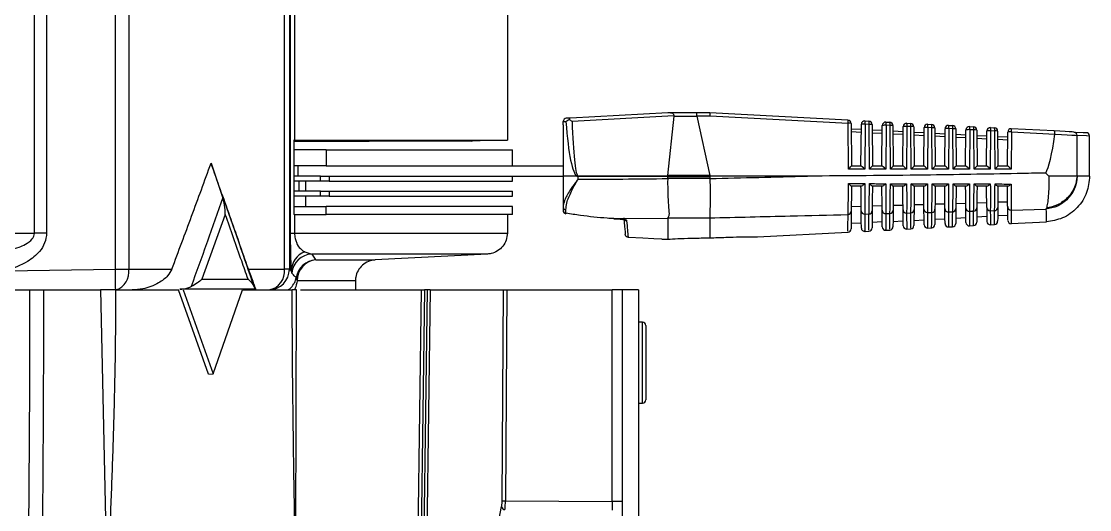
# Model space of a CAD drawing. Extents: x 11 to 120, y 2 to 94.
# Drawn here: x 57.107 to 60.272, y 10.972 to 12.417 of the extents above; entities that cross this region are included whole.
import ezdxf

# ---------------------------------------------------------------- set-up
doc = ezdxf.new("R2010")
doc.units = 0
doc.header["$MEASUREMENT"] = 0
doc.layers.add('OBJECT', color=7, linetype='CONTINUOUS')

msp = doc.modelspace()

# ---------------------------------------------------------------- linework, layer by layer
at = {"layer": 'OBJECT'}
for p, q in [((57.1455, 11.7908), (57.1455, 12.6375)), ((57.1816, 12.6375), (57.1816, 11.7908)), ((57.3851, 11.6845), (57.3851, 12.6375)), ((57.4246, 12.6375), (57.4246, 11.6845)), ((57.8864, 11.6845), (57.8864, 12.6375)), ((57.9007, 12.6375), (57.9007, 11.6845)), ((57.9044, 11.7908), (57.9044, 12.6375)), ((57.916, 12.6375), (57.916, 12.0662)), ((58.5464, 12.6375), (58.5464, 12.0662)), ((59.0215, 12.147), (58.7332, 12.1313)), ((58.738, 12.1222), (59.0401, 12.1386)), ((59.0298, 12.147), (59.0215, 12.147)), ((59.0217, 11.961), (59.0403, 12.1372)), ((59.1073, 12.147), (59.0298, 12.147)), ((59.0403, 12.1372), (59.108, 12.1372)), ((59.1465, 12.147), (59.1073, 12.147)), ((59.1079, 12.1375), (59.1475, 12.1375)), ((59.108, 12.1372), (59.1462, 11.961)), ((59.1465, 12.147), (59.1465, 12.147)), ((59.5553, 12.1254), (59.1465, 12.147)), ((59.1475, 12.1375), (59.556, 12.1159)), ((59.6057, 12.1227), (59.6173, 12.1221)), ((58.7115, 12.1117), (58.7116, 12.1207)), ((58.7115, 12.1117), (58.7115, 11.9595)), ((59.5572, 11.98), (59.556, 12.1159)), ((59.5648, 12.1155), (59.5659, 11.9894)), ((59.5649, 12.0998), (59.5951, 12.0982)), ((59.595, 12.0888), (59.565, 12.0904)), ((59.5941, 11.9895), (59.5952, 12.1128)), ((59.6064, 12.1132), (59.6053, 11.98)), ((59.618, 12.1126), (59.6064, 12.1132)), ((59.6192, 11.98), (59.618, 12.1126)), ((59.6268, 12.1122), (59.6279, 11.9894)), ((59.6269, 12.0966), (59.6571, 12.095)), ((59.6561, 11.9895), (59.6572, 12.1095)), ((59.6684, 12.11), (59.6673, 11.98)), ((59.6677, 12.1194), (59.6794, 12.1188)), ((59.6801, 12.1094), (59.6684, 12.11)), ((59.6812, 11.98), (59.6801, 12.1094)), ((59.6888, 12.1089), (59.6899, 11.9894)), ((59.689, 12.0933), (59.719, 12.0917)), ((59.7181, 11.9895), (59.7192, 12.1063)), ((59.7304, 12.1067), (59.7293, 11.98)), ((59.7297, 12.1162), (59.7414, 12.1155)), ((59.7421, 12.1061), (59.7304, 12.1067)), ((59.7432, 11.98), (59.7421, 12.1061)), ((59.7509, 12.1056), (59.7519, 11.9894)), ((59.751, 12.09), (59.781, 12.0884)), ((59.7801, 11.9895), (59.7811, 12.103)), ((59.7923, 12.1034), (59.7913, 11.98)), ((59.7917, 12.1129), (59.8034, 12.1123)), ((59.8041, 12.1028), (59.7923, 12.1034)), ((59.8052, 11.98), (59.8041, 12.1028)), ((59.8129, 12.1024), (59.8139, 11.9894)), ((59.8421, 11.9895), (59.8431, 12.0997)), ((59.8543, 12.1002), (59.8533, 11.98)), ((59.8536, 12.1096), (59.8655, 12.109)), ((59.8661, 12.0995), (59.8543, 12.1002)), ((59.8672, 11.98), (59.8661, 12.0995)), ((59.8749, 12.0991), (59.8759, 11.9894)), ((59.9041, 11.9895), (59.9051, 12.0964)), ((59.9163, 12.0969), (59.9153, 11.98)), ((59.9156, 12.1063), (59.9275, 12.1057)), ((59.9282, 12.0963), (59.9163, 12.0969)), ((59.9292, 11.98), (59.9282, 12.0963)), ((59.937, 12.0958), (59.9379, 11.9894)), ((59.9661, 11.9895), (59.967, 12.0932)), ((59.9783, 12.0936), (59.9773, 11.98)), ((59.9776, 12.1031), (59.9895, 12.1024)), ((59.9902, 12.093), (59.9783, 12.0936)), ((59.9912, 11.98), (59.9902, 12.093)), ((59.999, 12.0925), (59.9999, 11.9894)), ((60.0281, 11.9895), (60.029, 12.0899)), ((60.0402, 12.0903), (60.0393, 11.98)), ((60.1665, 12.0931), (60.0395, 12.0998)), ((60.0402, 12.0903), (60.1689, 12.0835)), ((57.916, 12.0662), (57.9135, 12.0662)), ((57.9136, 12.0662), (57.9136, 11.8456)), ((57.9136, 12.0634), (58.1365, 12.0634)), ((57.916, 12.0662), (58.5464, 12.0662)), ((58.1365, 12.0634), (58.1375, 12.0634)), ((58.4416, 12.0634), (58.1375, 12.0634)), ((58.4635, 12.064), (58.4416, 12.0634)), ((58.4416, 12.0634), (58.4426, 12.0634)), ((58.4426, 12.0634), (58.4422, 12.0634)), ((58.4661, 12.064), (58.4635, 12.064)), ((58.5464, 12.0662), (58.4661, 12.064)), ((59.657, 12.0855), (59.627, 12.0871)), ((59.7189, 12.0823), (59.6891, 12.0838)), ((59.7809, 12.079), (59.7511, 12.0806)), ((59.813, 12.0867), (59.843, 12.0851)), ((59.8429, 12.0757), (59.8131, 12.0773)), ((59.8751, 12.0834), (59.9049, 12.0819)), ((59.9049, 12.0725), (59.8751, 12.074)), ((59.9371, 12.0802), (59.9669, 12.0786)), ((59.9668, 12.0692), (59.9372, 12.0707)), ((59.9991, 12.0769), (60.0289, 12.0753)), ((60.0288, 12.0659), (59.9992, 12.0675)), ((60.1689, 12.0835), (60.1689, 12.0832)), ((60.2344, 11.9595), (60.2344, 12.08)), ((60.2715, 11.9591), (60.2715, 12.0781)), ((58.0093, 12.0375), (57.9136, 12.0375)), ((58.0093, 12.0375), (58.0093, 11.9895)), ((58.0093, 12.0375), (58.5615, 12.0375)), ((58.5615, 11.9895), (58.5615, 12.0375)), ((57.6685, 11.9975), (57.704, 11.8947)), ((58.0093, 11.9895), (57.9136, 11.9895)), ((57.9255, 11.9895), (57.9255, 11.9595)), ((58.0093, 11.9895), (58.53, 11.9895)), ((58.53, 11.9895), (58.7115, 11.9895)), ((59.6053, 11.98), (59.5572, 11.98)), ((59.5659, 11.9895), (59.5943, 11.9895)), ((59.6673, 11.98), (59.6192, 11.98)), ((59.6279, 11.9895), (59.6563, 11.9895)), ((59.7293, 11.98), (59.6812, 11.98)), ((59.6899, 11.9895), (59.7183, 11.9895)), ((59.7913, 11.98), (59.7432, 11.98)), ((59.7519, 11.9895), (59.7803, 11.9895)), ((59.8533, 11.98), (59.8052, 11.98)), ((59.8139, 11.9895), (59.8423, 11.9895)), ((59.9153, 11.98), (59.8672, 11.98)), ((59.8759, 11.9895), (59.9043, 11.9895)), ((59.9773, 11.98), (59.9292, 11.98)), ((59.9379, 11.9895), (59.9663, 11.9895)), ((60.0393, 11.98), (59.9912, 11.98)), ((59.9999, 11.9895), (60.0283, 11.9895)), ((60.1507, 11.9595), (60.1416, 11.9685)), ((57.993, 11.9595), (57.9136, 11.9595)), ((57.993, 11.9446), (57.9136, 11.9446)), ((57.9284, 11.9446), (57.9284, 11.9146)), ((57.9493, 11.9146), (57.9493, 11.9446)), ((57.993, 11.9446), (57.993, 11.9595)), ((57.993, 11.9595), (58.0182, 11.9595)), ((58.0182, 11.9446), (57.993, 11.9446)), ((58.0182, 11.9595), (58.0182, 11.9446)), ((58.0182, 11.9595), (58.53, 11.9595)), ((58.0182, 11.9446), (58.5615, 11.9446)), ((58.53, 11.9595), (58.7115, 11.9595)), ((58.5615, 11.9446), (58.5615, 11.9595)), ((58.7115, 11.9595), (58.7115, 11.8677)), ((58.7529, 11.9595), (58.7115, 11.9595)), ((58.756, 11.9602), (59.0216, 11.9602)), ((58.756, 11.9502), (58.756, 11.9587)), ((59.0215, 11.9587), (58.756, 11.9587)), ((59.0216, 11.9602), (59.0215, 11.9587)), ((59.0215, 11.9579), (59.1465, 11.9579)), ((59.0215, 11.9527), (59.0215, 11.9579)), ((59.1465, 11.9527), (59.0215, 11.9527)), ((59.1462, 11.961), (59.0217, 11.961)), ((59.1465, 11.9579), (59.1465, 11.9527)), ((59.4352, 11.9595), (59.1466, 11.9595)), ((60.2349, 11.9595), (60.2344, 11.9595)), ((57.993, 11.9146), (57.9136, 11.9146)), ((57.993, 11.8997), (57.993, 11.9146)), ((57.993, 11.9146), (58.0182, 11.9146)), ((58.0182, 11.9146), (58.0182, 11.8997)), ((58.0182, 11.9146), (58.5615, 11.9146)), ((58.5615, 11.8997), (58.5615, 11.9146)), ((59.5949, 11.9295), (59.5658, 11.9295)), ((59.6569, 11.9295), (59.6278, 11.9295)), ((59.719, 11.9295), (59.6898, 11.9295)), ((59.7811, 11.9295), (59.7517, 11.9295)), ((59.8431, 11.9295), (59.8137, 11.9295)), ((59.9052, 11.9295), (59.8757, 11.9295)), ((59.9673, 11.9295), (59.9376, 11.9295)), ((60.0294, 11.9295), (59.9996, 11.9295)), ((57.993, 11.8997), (57.9136, 11.8997)), ((57.9136, 11.8697), (58.0093, 11.8697)), ((57.9493, 11.8697), (57.9493, 11.8997)), ((58.0182, 11.8997), (57.993, 11.8997)), ((58.0093, 11.8457), (58.0093, 11.8697)), ((58.5615, 11.8697), (58.0093, 11.8697)), ((58.0182, 11.8997), (58.5615, 11.8997)), ((58.5615, 11.8457), (58.5615, 11.8697)), ((59.5654, 11.8693), (59.5947, 11.8702)), ((59.6274, 11.8712), (59.6566, 11.8721)), ((59.6894, 11.8731), (59.7186, 11.874)), ((59.7514, 11.875), (59.7806, 11.8759)), ((59.8134, 11.877), (59.8426, 11.8779)), ((59.8754, 11.8789), (59.9046, 11.8798)), ((59.9375, 11.8809), (59.9665, 11.8818)), ((59.9995, 11.8829), (60.0285, 11.8838)), ((57.7109, 11.8456), (57.6418, 11.6547)), ((57.916, 11.8457), (57.9135, 11.8457)), ((57.916, 11.8457), (57.916, 11.7908)), ((57.916, 11.8457), (57.9913, 11.8457)), ((57.9913, 11.8457), (58.0093, 11.8457)), ((58.5615, 11.8457), (58.0093, 11.8457)), ((58.5464, 11.8457), (58.5464, 11.7908)), ((58.7115, 11.8677), (58.7115, 11.8581)), ((58.7201, 11.8497), (58.7198, 11.8603)), ((59.6053, 11.8471), (59.6178, 11.8474)), ((59.6673, 11.8487), (59.6798, 11.849)), ((59.7293, 11.8503), (59.7418, 11.8506)), ((59.7912, 11.8519), (59.8038, 11.8523)), ((59.8532, 11.8536), (59.8658, 11.8539)), ((59.8749, 11.8351), (59.9051, 11.8367)), ((59.9152, 11.8553), (59.9278, 11.8556)), ((59.9669, 11.84), (59.9371, 11.8384)), ((59.9667, 11.8667), (59.967, 11.8254)), ((59.9772, 11.857), (59.9899, 11.8574)), ((60.0289, 11.8432), (59.9991, 11.8416)), ((60.0392, 11.8588), (60.1421, 11.8617)), ((60.1435, 11.865), (60.1421, 11.8617)), ((58.8623, 11.8336), (59.0215, 11.8354)), ((58.8804, 11.8326), (58.8623, 11.8336)), ((58.8623, 11.8336), (58.8623, 11.8333)), ((58.8804, 11.8326), (58.8804, 11.8324)), ((59.0215, 11.8354), (59.022, 11.8361)), ((59.0215, 11.8354), (59.0215, 11.7731)), ((59.022, 11.8361), (59.1465, 11.8361)), ((59.1465, 11.8361), (59.1465, 11.8361)), ((59.1465, 11.8361), (59.1465, 11.7765)), ((59.5951, 11.8205), (59.5649, 11.8189)), ((59.6571, 11.8237), (59.6269, 11.8221)), ((59.6888, 11.8254), (59.7192, 11.827)), ((59.7508, 11.8286), (59.7812, 11.8302)), ((59.7917, 11.8058), (59.8035, 11.8064)), ((59.8129, 11.8319), (59.8432, 11.8335)), ((59.8537, 11.809), (59.8655, 11.8096)), ((59.9156, 11.8123), (59.9275, 11.8129)), ((59.9776, 11.8155), (59.9895, 11.8161)), ((60.0395, 11.8188), (60.1435, 11.8242)), ((55.7204, 11.7908), (57.1455, 11.7908)), ((57.1816, 11.7908), (57.1455, 11.7908)), ((57.9044, 11.7908), (57.916, 11.7908)), ((57.916, 11.7908), (58.5464, 11.7908)), ((58.9051, 11.7783), (58.9052, 11.7783)), ((59.288, 11.7794), (59.5555, 11.7934)), ((59.6059, 11.796), (59.6175, 11.7966)), ((59.6678, 11.7993), (59.6795, 11.7999)), ((59.7298, 11.8025), (59.7415, 11.8031)), ((59.0037, 11.7729), (59.0037, 11.7729)), ((57.9461, 11.7351), (57.9669, 11.7289)), ((58.4877, 11.7289), (57.9669, 11.7289)), ((57.979, 11.7115), (58.1552, 11.7115)), ((58.4877, 11.7289), (58.1552, 11.7115)), ((57.0594, 11.6793), (57.3851, 11.6845)), ((57.3851, 11.6845), (57.4246, 11.6845)), ((57.4246, 11.6845), (57.5525, 11.6845)), ((57.7792, 11.6845), (57.8864, 11.6845)), ((57.9007, 11.6845), (57.8864, 11.6845)), ((57.9007, 11.6845), (57.9066, 11.6793)), ((57.9079, 11.6725), (57.9066, 11.6793)), ((57.6418, 11.6547), (57.7781, 11.6549)), ((58.0964, 11.6496), (57.9238, 11.6496)), ((58.0964, 11.6496), (58.0964, 11.6225)), ((55.3919, 11.6225), (57.1321, 11.6225)), ((57.1737, 11.6225), (57.3414, 11.6225)), ((57.3414, 11.6225), (57.3608, 10.7425)), ((57.3859, 11.6225), (57.5718, 11.6225)), ((57.661, 11.3736), (57.5718, 11.6225)), ((57.5864, 11.6225), (57.6751, 11.3748)), ((57.6751, 11.3748), (57.7616, 11.6225)), ((57.7621, 11.6225), (57.9091, 11.6225)), ((57.8023, 11.6225), (57.7754, 11.6225)), ((57.9195, 10.7425), (57.922, 11.6225)), ((57.9341, 11.6225), (58.2924, 11.6225)), ((58.2744, 10.333), (58.2924, 11.6225)), ((58.3013, 11.6225), (58.2833, 10.3328)), ((58.3086, 11.6225), (58.2907, 10.333)), ((58.3175, 11.6225), (58.2996, 10.3328)), ((58.3086, 11.6225), (58.3013, 11.6225)), ((58.3175, 11.6225), (58.5348, 11.6225)), ((58.531, 10.9984), (58.5348, 11.6225)), ((58.5445, 11.6225), (58.5406, 10.9982)), ((58.5445, 11.6225), (58.8573, 11.6225)), ((58.8573, 10.9967), (58.8573, 11.6225)), ((58.8865, 11.6225), (58.8573, 11.6225)), ((58.8865, 11.6225), (58.8865, 8.8225)), ((58.9345, 11.6225), (58.8865, 11.6225)), ((58.9345, 11.6225), (58.9345, 8.8225)), ((58.9467, 11.5275), (58.9345, 11.5277)), ((58.9467, 11.4075), (58.9467, 11.5275)), ((58.9565, 11.5175), (58.9565, 11.2976)), ((58.9467, 11.2876), (58.9467, 11.4075)), ((57.661, 11.3736), (57.6751, 11.3748)), ((58.9345, 11.2874), (58.9467, 11.2876)), ((58.5406, 10.9982), (58.8573, 10.9967)), ((58.8865, 10.9967), (58.8573, 10.9967)), ((58.5203, 10.9356), (58.5296, 10.9812))]:
    msp.add_line(p, q, dxfattribs=at)
at = {"layer": 'OBJECT', "flags": 128}
for points in [[(58.7332, 12.1313), (58.727, 12.131), (58.7228, 12.1307), (58.721, 12.1306)], [(58.7116, 12.1207), (58.7129, 12.1207), (58.7157, 12.1208), (58.7199, 12.121)], [(60.2251, 12.09), (60.2197, 12.0903), (60.2107, 12.0908), (60.1986, 12.0914), (60.1837, 12.0922), (60.1665, 12.0931)], [(60.2251, 12.09), (60.2528, 12.0885), (60.262, 12.0881)], [(60.1689, 12.0832), (60.1881, 12.0823), (60.2047, 12.0815), (60.2183, 12.0808), (60.2283, 12.0803), (60.2344, 12.08)], [(60.2715, 12.0781), (60.2622, 12.0786), (60.2344, 12.08)], [(60.029, 11.8287), (60.029, 11.8287), (60.0289, 11.8386), (60.0287, 11.8685)], [(59.5652, 11.8555), (59.5649, 11.8221), (59.5648, 11.8054), (59.5648, 11.8033)], [(59.5952, 11.8059), (59.5952, 11.808), (59.5951, 11.8243), (59.5948, 11.8567)], [(59.6273, 11.8571), (59.627, 11.8248), (59.6268, 11.8086), (59.6268, 11.8065)], [(59.6572, 11.8092), (59.6572, 11.8111), (59.657, 11.8269), (59.6568, 11.8583)], [(59.6893, 11.8587), (59.689, 11.8274), (59.6889, 11.8117), (59.6888, 11.8098)], [(59.7192, 11.8124), (59.7191, 11.8143), (59.719, 11.8296), (59.7187, 11.86)], [(59.7513, 11.8603), (59.751, 11.8301), (59.7509, 11.8149), (59.7509, 11.813)], [(59.7811, 11.8157), (59.7811, 11.8175), (59.781, 11.8322), (59.7807, 11.8616)], [(59.8133, 11.8619), (59.813, 11.8328), (59.8129, 11.8181), (59.8129, 11.8163)], [(59.8431, 11.8189), (59.8431, 11.8207), (59.843, 11.8349), (59.8427, 11.8633)], [(59.8753, 11.8636), (59.8751, 11.8354), (59.8749, 11.8213), (59.8749, 11.8195)], [(59.9051, 11.8222), (59.9051, 11.8222), (59.905, 11.8329), (59.9047, 11.865)], [(59.9373, 11.8653), (59.937, 11.8334), (59.937, 11.8228)], [(59.9993, 11.8671), (59.9991, 11.8363), (59.999, 11.826)], [(58.8623, 11.8333), (58.875, 11.8326), (58.8804, 11.8324)], [(58.8915, 11.8361), (58.8937, 11.8104), (58.8951, 11.7942), (58.8957, 11.7874)], [(59.0037, 11.7729), (58.9804, 11.7742), (58.9476, 11.776), (58.9052, 11.7783)]]:
    msp.add_lwpolyline(points, dxfattribs=at)
at = {"layer": 'OBJECT'}
for centre, radius, start, end in [((58.7216, 12.1207), 0.01, 93.1059, 179.191), ((58.7216, 12.1207), 0.00999, 93.1451, 180.0504), ((59.5359, 12.1192), 0.0204, 350.7192, 17.6172), ((59.5548, 12.1154), 0.01, 0.5, 86.9774), ((59.6052, 12.1127), 0.01, 86.9774, 179.5), ((59.5863, 12.1165), 0.0204, 350.7258, 17.6141), ((59.5979, 12.1159), 0.0204, 350.7258, 17.6141), ((59.6168, 12.1121), 0.01, 0.5, 86.9774), ((58.7123, 12.1208), 0.00067, 179.4951, 191.6551), ((59.5584, 12.075), 0.041, 81.0023, 93.3132), ((59.6029, 12.0588), 0.0545, 86.3185, 98.1339), ((59.6204, 12.0717), 0.041, 80.9993, 93.3162), ((59.6672, 12.1094), 0.01, 86.9774, 179.5), ((59.6649, 12.0555), 0.0545, 86.3189, 98.1335), ((59.6483, 12.1133), 0.0204, 350.7195, 17.6168), ((59.6599, 12.1126), 0.0204, 350.7192, 17.6172), ((59.6788, 12.1088), 0.01, 0.5, 86.9774), ((59.6824, 12.0684), 0.041, 81.0006, 93.313), ((59.7292, 12.1062), 0.01, 86.9774, 179.5), ((59.7269, 12.0523), 0.0545, 86.3186, 98.1338), ((59.7102, 12.11), 0.0204, 350.7195, 17.6168), ((59.7219, 12.1094), 0.0204, 350.7262, 17.6136), ((59.7409, 12.1056), 0.01, 0.5, 86.9774), ((59.7445, 12.0652), 0.041, 80.9993, 93.3162), ((59.7911, 12.1029), 0.01, 86.9774, 179.5), ((59.7888, 12.049), 0.0545, 86.3185, 98.1339), ((59.7722, 12.1067), 0.0204, 350.7258, 17.6141), ((59.784, 12.1061), 0.0204, 350.7194, 17.617), ((59.8029, 12.1023), 0.01, 0.5, 86.9774), ((59.8065, 12.0619), 0.041, 81.0006, 93.313), ((59.8531, 12.0996), 0.01, 86.9774, 179.5), ((59.8508, 12.0457), 0.0545, 86.3191, 98.1333), ((59.8342, 12.1034), 0.0204, 350.7195, 17.6168), ((59.846, 12.1028), 0.0204, 350.7255, 17.6145), ((59.8649, 12.099), 0.01, 0.5, 86.9774), ((59.8685, 12.0586), 0.041, 81.0025, 93.313), ((59.9151, 12.0964), 0.01, 86.9774, 179.5), ((59.9128, 12.0425), 0.0545, 86.3189, 98.1335), ((59.8962, 12.1002), 0.0204, 350.7195, 17.6168), ((59.908, 12.0995), 0.0204, 350.7195, 17.6168), ((59.927, 12.0957), 0.01, 0.5, 86.9774), ((59.9305, 12.0553), 0.041, 80.999, 93.3164), ((59.977, 12.0931), 0.01, 86.9774, 179.5), ((59.9748, 12.0392), 0.0545, 86.3186, 98.1338), ((59.9581, 12.0969), 0.0204, 350.7157, 17.6242), ((59.9701, 12.0963), 0.0204, 350.7255, 17.6145), ((59.989, 12.0925), 0.01, 0.5, 86.9774), ((59.9926, 12.0521), 0.041, 80.9993, 93.3143), ((60.039, 12.0898), 0.01, 86.9774, 179.5), ((60.0367, 12.0359), 0.0545, 86.3185, 98.1339), ((60.0201, 12.0936), 0.0204, 350.7258, 17.6141), ((60.2245, 12.0801), 0.00991, 359.4493, 86.5254), ((60.2615, 12.0781), 0.01, 3.5738, 86.9774), ((58.8489, 11.8682), 0.1324, 135.5, 136.4494), ((58.8749, 11.9586), 0.1189, 179.2257, 179.9862), ((60.0386, 11.8687), 0.00992, 181.059, 273.4971), ((58.72, 11.8688), 0.00857, 187.2292, 268.6417), ((58.7215, 11.8581), 0.01, 180, 260.7454), ((58.7205, 11.8588), 0.00906, 184.3624, 267.1848), ((58.7309, 11.8475), 0.011, 168.4541, 176.3961), ((59.5554, 11.8557), 0.00987, 272.2588, 358.866), ((59.6047, 11.8569), 0.0099, 181.2103, 273.6275), ((59.6174, 11.8572), 0.00987, 272.2809, 358.8865), ((59.6667, 11.8585), 0.0099, 181.1885, 273.6078), ((59.6794, 11.8588), 0.00987, 272.3034, 358.9057), ((59.7286, 11.8602), 0.00991, 181.1662, 273.5892), ((59.7414, 11.8605), 0.00988, 272.3291, 358.9216), ((59.7906, 11.8618), 0.00991, 181.1443, 273.5714), ((59.8034, 11.8621), 0.00988, 272.3468, 358.9447), ((59.8526, 11.8635), 0.00991, 181.1212, 273.5523), ((59.8654, 11.8638), 0.00989, 272.3689, 358.9632), ((59.9146, 11.8652), 0.00991, 181.1004, 273.5334), ((59.9274, 11.8655), 0.00989, 272.39, 358.9811), ((59.9766, 11.8669), 0.00992, 181.0799, 273.5151), ((59.9894, 11.8672), 0.00989, 272.413, 358.997), ((58.9014, 11.8373), 0.0101, 228.8435, 267.3941), ((59.6052, 11.806), 0.01, 180.5, 275.5678), ((59.6168, 11.8066), 0.01, 275.4939, 359.5), ((59.6672, 11.8093), 0.01, 180.5, 275.1945), ((59.6788, 11.8099), 0.01, 275.1202, 359.5), ((59.7292, 11.8125), 0.01, 180.5, 274.8207), ((59.7409, 11.8131), 0.01, 274.7459, 359.5), ((59.7911, 11.8158), 0.01, 180.5, 274.4464), ((59.8029, 11.8164), 0.01, 274.3711, 359.5), ((59.8531, 11.819), 0.01, 180.5, 274.0714), ((59.8649, 11.8196), 0.01, 273.9957, 359.5), ((59.9151, 11.8222), 0.01, 180.5, 273.6958), ((59.927, 11.8229), 0.01, 273.6197, 359.5), ((59.977, 11.8255), 0.01, 180.5, 273.3196), ((59.989, 11.8261), 0.01, 273.243, 359.5), ((60.039, 11.8287), 0.01, 180.5, 273.0138), ((59.5548, 11.8034), 0.01, 275.8671, 359.5), ((57.9669, 11.6784), 0.0604, 110.2163, 179.1613), ((57.9697, 11.667), 0.062, 92.5495, 174.8621), ((57.9821, 11.6495), 0.062, 92.8402, 170.9566), ((57.9842, 11.6512), 0.0605, 94.9205, 181.5735), ((8.0762, 10.8465), 49.316, 0.9016, 0.97362), ((57.3697, 11.6756), 0.0556, 287.1156, 9.1916), ((57.83, 11.6784), 0.0568, 280.1324, 6.1768), ((57.8387, 11.6845), 0.062, 271.1731, 359.9815), ((57.9351, 11.6583), 0.0143, 175.8769, 217.3541), ((58.9465, 11.5175), 0.01, 0, 89), ((58.9465, 11.2976), 0.01, 271, 0), ((58.6528, 20.1815), 9.184, 269.23966, 269.30001), ((58.5396, 10.9825), 0.01, 187.5429, 268.8676)]:
    msp.add_arc(centre, radius, start, end, dxfattribs=at)
for centre, major_axis, ratio, start_param, end_param in [((58.7638, 12.5298), (0.0078, 0.5695), 0.050872, 2.368959, 3.089624), ((59.003, 12.137), (0.0374, 0.0006), 0.267094, 6.250695, 6.391296), ((59.1073, 12.137), (0, 0.01), 0.061163, 4.764749, 6.283185), ((59.1895, 12.137), (0.0816, -0.0005), 0.122438, 3.142789, 3.168969), ((59.1462, 12.137), (0.00026, 0.01), 0.120424, 4.767926, 6.280008), ((58.7715, 12.5282), (0.0157, 0.5695), 0.101686, 2.370066, 3.09173), ((57.9664, 12.0843), (0.062, 0.0151), 0.162711, 3.65558, 3.724578), ((60.1164, 14.2492), (-0.0147, 2.2897), 0.052015, 3.230394, 3.471508), ((59.556, 11.9795), (0.00991, 0.00999), 0.035372, 4.799799, 6.248135), ((59.604, 11.9795), (-0.00988, 0.00996), 0.087934, 4.677799, 6.196235), ((59.618, 11.9795), (0.00991, 0.00999), 0.035372, 4.799799, 6.248135), ((59.666, 11.9795), (-0.00988, 0.00996), 0.087934, 4.677799, 6.196235), ((59.68, 11.9795), (0.00991, 0.00999), 0.035372, 4.799799, 6.248135), ((59.728, 11.9795), (-0.00988, 0.00996), 0.087934, 4.677799, 6.196235), ((59.742, 11.9795), (0.00991, 0.00999), 0.035372, 4.799799, 6.248135), ((59.79, 11.9795), (-0.00988, 0.00996), 0.087934, 4.677799, 6.196235), ((59.804, 11.9795), (0.00991, 0.00999), 0.035372, 4.799799, 6.248135), ((59.852, 11.9795), (-0.00988, 0.00996), 0.087934, 4.677799, 6.196235), ((59.866, 11.9795), (0.00991, 0.00999), 0.035372, 4.799799, 6.248135), ((59.914, 11.9795), (-0.00988, 0.00996), 0.087934, 4.677799, 6.196235), ((59.928, 11.9795), (0.00991, 0.00999), 0.035372, 4.799799, 6.248135), ((59.976, 11.9795), (-0.00988, 0.00996), 0.087934, 4.677799, 6.196235), ((59.99, 11.9795), (0.00991, 0.00999), 0.035372, 4.799799, 6.248135), ((60.038, 11.9795), (-0.00988, 0.00996), 0.087934, 4.677799, 6.196235), ((58.7715, 12.5282), (0.0157, 0.5695), 0.101686, 3.09173, 3.144394), ((58.7638, 12.5298), (0.0078, 0.5695), 0.050872, 3.089624, 3.142288), ((58.6637, 14.022), (7.8848, 0), 0.262774, 4.724089, 4.75778), ((58.5737, 11.9579), (0.4478, 0), 0.267949, 0, 0.006511), ((58.5737, 11.9527), (0.4478, 0), 0.267949, 6.278981, 6.283185), ((58.5733, 11.9579), (0.4485, 0.007), 0.267094, 6.244178, 6.250695), ((60.1245, 11.9579), (0.9787, -0.0064), 0.122438, 3.168969, 3.182058), ((55.1282, 14.022), (19.0675, 0), 0.111038, 4.924724, 4.940236), ((60.1238, 11.9579), (0.9773, 0), 0.122785, 3.128502, 3.141593), ((60.1238, 11.9527), (0.9773, 0), 0.122785, 3.141593, 3.144933), ((57.9664, 11.8275), (0.062, -0.0151), 0.162756, 2.558631, 2.627629)]:
    msp.add_ellipse(centre, major_axis=major_axis, ratio=ratio, start_param=start_param, end_param=end_param, dxfattribs=at)
for points, knots in [([(58.7199, 12.121), (58.7199, 12.1211), (58.7216, 12.1225), (58.7244, 12.1246), (58.728, 12.1264), (58.7291, 12.1269)], [0, 0, 0, 0, 0.021179, 0.71713, 1, 1, 1, 1]), ([(58.7332, 12.1313), (58.7332, 12.1313), (58.7329, 12.1313), (58.7319, 12.1311), (58.7306, 12.13), (58.7296, 12.1283), (58.7292, 12.1272), (58.7291, 12.1269)], [0, 0, 0, 0, 0.017155, 0.20226, 0.556605, 0.898365, 1, 1, 1, 1]), ([(58.7291, 12.1269), (58.7319, 12.1254), (58.7348, 12.1239), (58.7379, 12.1223), (58.738, 12.1222)], [0, 0, 0, 0, 0.980022, 1, 1, 1, 1]), ([(59.0298, 12.147), (59.0313, 12.1469), (59.0339, 12.1469), (59.0364, 12.1457), (59.038, 12.1436), (59.0391, 12.1411), (59.0398, 12.1393), (59.0401, 12.1386)], [0, 0, 0, 0, 0.281506, 0.477148, 0.6724679, 0.8784676, 1, 1, 1, 1]), ([(60.1689, 12.0835), (60.1689, 12.0846), (60.1689, 12.0869), (60.1686, 12.0897), (60.1679, 12.0919), (60.1672, 12.0929), (60.1667, 12.0931), (60.1665, 12.0931), (60.1665, 12.0931)], [0, 0, 0, 0, 0.2192768, 0.4385033, 0.6592408, 0.8829816, 0.9858182, 1, 1, 1, 1]), ([(57.5525, 11.6845), (57.5722, 11.7367), (57.6115, 11.841), (57.6495, 11.9454), (57.6685, 11.9975)], [0, 0, 0, 0, 0.499973, 1, 1, 1, 1]), ([(57.7792, 11.6845), (57.7701, 11.7106), (57.752, 11.7628), (57.7154, 11.8671), (57.6872, 11.9454), (57.6685, 11.9975)], [0, 0, 0, 0, 0.250124, 0.500247, 1, 1, 1, 1]), ([(60.1416, 11.9685), (60.1359, 11.9684), (60.1075, 11.9679), (59.9881, 11.9657), (59.7583, 11.9617), (59.5512, 11.9603), (59.4352, 11.9595)], [0, 0, 0, 0, 0.024148, 0.120739, 0.507103, 1, 1, 1, 1]), ([(58.756, 11.9502), (58.7559, 11.9501), (58.7551, 11.949), (58.7525, 11.9457), (58.744, 11.9346), (58.7297, 11.9142), (58.7148, 11.8888), (58.7125, 11.8741), (58.7115, 11.8677)], [0, 0, 0, 0, 0.003659, 0.034965, 0.112488, 0.381452, 0.732443, 1, 1, 1, 1]), ([(58.7198, 11.8603), (58.7204, 11.8666), (58.7219, 11.883), (58.7351, 11.9131), (58.7482, 11.9371), (58.7553, 11.949), (58.7559, 11.9501), (58.756, 11.9502)], [0, 0, 0, 0, 0.244746, 0.626731, 0.967928, 0.996144, 1, 1, 1, 1]), ([(59.0215, 11.9522), (59.0214, 11.947), (59.0212, 11.9284), (59.0221, 11.8974), (59.0236, 11.8653), (59.0267, 11.8448), (59.0233, 11.8385), (59.022, 11.8361)], [0, 0, 0, 0, 0.097508, 0.351331, 0.599304, 0.843155, 1, 1, 1, 1]), ([(59.1465, 11.9523), (59.1468, 11.9388), (59.1473, 11.9118), (59.1472, 11.8762), (59.1464, 11.8488), (59.1465, 11.8403), (59.1465, 11.8361)], [0, 0, 0, 0, 0.253584, 0.507164, 0.760847, 1, 1, 1, 1]), ([(59.5558, 11.8458), (59.5558, 11.8476), (59.5561, 11.8529), (59.5565, 11.8714), (59.5569, 11.8998), (59.5571, 11.9233), (59.5572, 11.9347), (59.5572, 11.9373)], [0, 0, 0, 0, 0.147377, 0.444495, 0.741153, 0.940222, 1, 1, 1, 1]), ([(59.5572, 11.9373), (59.5638, 11.9373), (59.5799, 11.9373), (59.5959, 11.9373), (59.6053, 11.9372)], [0, 0, 0, 0, 0.412558, 1, 1, 1, 1]), ([(59.5658, 11.9295), (59.5656, 11.9296), (59.5651, 11.9298), (59.563, 11.9315), (59.5603, 11.9341), (59.5582, 11.9363), (59.5572, 11.9373), (59.5572, 11.9373)], [0, 0, 0, 0, 0.1927825, 0.4296397, 0.7493092, 0.9922513, 1, 1, 1, 1]), ([(59.6053, 11.9372), (59.6053, 11.9372), (59.6041, 11.936), (59.6018, 11.9337), (59.5987, 11.9313), (59.5963, 11.9298), (59.5954, 11.9296), (59.5949, 11.9295)], [0, 0, 0, 0, 0.007982, 0.299103, 0.602918, 0.800707, 1, 1, 1, 1]), ([(59.6053, 11.9372), (59.6053, 11.9346), (59.6054, 11.9255), (59.6055, 11.9043), (59.6056, 11.8769), (59.6055, 11.8557), (59.6054, 11.8495), (59.6053, 11.8471)], [0, 0, 0, 0, 0.059552, 0.208065, 0.505161, 0.802605, 1, 1, 1, 1]), ([(59.6178, 11.8474), (59.6178, 11.8491), (59.6181, 11.8544), (59.6185, 11.8727), (59.6189, 11.9008), (59.6191, 11.9237), (59.6192, 11.9346), (59.6192, 11.9372)], [0, 0, 0, 0, 0.148954, 0.44926, 0.749099, 0.940502, 1, 1, 1, 1]), ([(59.6192, 11.9372), (59.6258, 11.9372), (59.6419, 11.9371), (59.6579, 11.9371), (59.6673, 11.9371)], [0, 0, 0, 0, 0.412523, 1, 1, 1, 1]), ([(59.6278, 11.9295), (59.6275, 11.9296), (59.627, 11.9298), (59.6249, 11.9316), (59.6222, 11.9342), (59.6201, 11.9363), (59.6192, 11.9372), (59.6192, 11.9372)], [0, 0, 0, 0, 0.197186, 0.440795, 0.768922, 0.992182, 1, 1, 1, 1]), ([(59.6673, 11.9371), (59.6673, 11.937), (59.6662, 11.936), (59.6639, 11.9337), (59.6609, 11.9313), (59.6584, 11.9298), (59.6574, 11.9296), (59.6569, 11.9295)], [0, 0, 0, 0, 0.008059, 0.282727, 0.593807, 0.796111, 1, 1, 1, 1]), ([(59.6673, 11.9371), (59.6673, 11.9345), (59.6674, 11.9255), (59.6675, 11.9044), (59.6676, 11.8773), (59.6675, 11.8569), (59.6673, 11.8509), (59.6673, 11.8487)], [0, 0, 0, 0, 0.059275, 0.20942, 0.509832, 0.810598, 1, 1, 1, 1]), ([(59.6798, 11.849), (59.6799, 11.8507), (59.6801, 11.8559), (59.6805, 11.8741), (59.6809, 11.9018), (59.6811, 11.9241), (59.6812, 11.9345), (59.6812, 11.937)], [0, 0, 0, 0, 0.150604, 0.454244, 0.75741, 0.94078, 1, 1, 1, 1]), ([(59.6812, 11.937), (59.6878, 11.937), (59.7039, 11.937), (59.7199, 11.9369), (59.7293, 11.9369)], [0, 0, 0, 0, 0.412498, 1, 1, 1, 1]), ([(59.6898, 11.9295), (59.6895, 11.9296), (59.6889, 11.9298), (59.6867, 11.9316), (59.684, 11.9342), (59.682, 11.9362), (59.6812, 11.937), (59.6812, 11.937)], [0, 0, 0, 0, 0.201833, 0.452562, 0.789377, 0.992118, 1, 1, 1, 1]), ([(59.7293, 11.9369), (59.7293, 11.9369), (59.7285, 11.9361), (59.7264, 11.9341), (59.7235, 11.9316), (59.7207, 11.9298), (59.7195, 11.9296), (59.719, 11.9295)], [0, 0, 0, 0, 0.0081525, 0.2069117, 0.5377719, 0.7912795, 1, 1, 1, 1]), ([(59.7293, 11.9369), (59.7293, 11.9344), (59.7294, 11.9255), (59.7295, 11.9046), (59.7296, 11.8777), (59.7295, 11.8581), (59.7293, 11.8524), (59.7293, 11.8503)], [0, 0, 0, 0, 0.059003, 0.210856, 0.514735, 0.818981, 1, 1, 1, 1]), ([(59.7418, 11.8506), (59.7419, 11.8523), (59.7421, 11.8575), (59.7425, 11.8756), (59.7429, 11.9028), (59.7431, 11.9245), (59.7432, 11.9344), (59.7432, 11.9369)], [0, 0, 0, 0, 0.152334, 0.459462, 0.76611, 0.941055, 1, 1, 1, 1]), ([(59.7432, 11.9369), (59.7498, 11.9369), (59.7659, 11.9368), (59.7819, 11.9368), (59.7913, 11.9368)], [0, 0, 0, 0, 0.41246, 1, 1, 1, 1]), ([(59.7517, 11.9295), (59.7514, 11.9296), (59.7508, 11.9298), (59.7485, 11.9317), (59.7459, 11.9342), (59.7439, 11.9361), (59.7432, 11.9369), (59.7432, 11.9369)], [0, 0, 0, 0, 0.206752, 0.464953, 0.810741, 0.992055, 1, 1, 1, 1]), ([(59.7913, 11.9368), (59.7913, 11.9367), (59.7906, 11.936), (59.7886, 11.9341), (59.7857, 11.9317), (59.7828, 11.9298), (59.7816, 11.9296), (59.7811, 11.9295)], [0, 0, 0, 0, 0.008233, 0.187013, 0.525641, 0.786181, 1, 1, 1, 1]), ([(59.7913, 11.9368), (59.7913, 11.9343), (59.7914, 11.9255), (59.7915, 11.9048), (59.7916, 11.8782), (59.7914, 11.8593), (59.7913, 11.8539), (59.7912, 11.8519)], [0, 0, 0, 0, 0.05873, 0.212373, 0.519885, 0.827778, 1, 1, 1, 1]), ([(59.8038, 11.8523), (59.8039, 11.8539), (59.8041, 11.859), (59.8045, 11.877), (59.8049, 11.9038), (59.8051, 11.925), (59.8052, 11.9343), (59.8052, 11.9367)], [0, 0, 0, 0, 0.154143, 0.464926, 0.775221, 0.941326, 1, 1, 1, 1]), ([(59.8052, 11.9367), (59.8118, 11.9367), (59.8279, 11.9367), (59.8439, 11.9366), (59.8533, 11.9366)], [0, 0, 0, 0, 0.41243, 1, 1, 1, 1]), ([(59.8137, 11.9295), (59.8134, 11.9296), (59.8127, 11.9298), (59.8104, 11.9317), (59.8077, 11.9342), (59.8059, 11.9361), (59.8052, 11.9367), (59.8052, 11.9367)], [0, 0, 0, 0, 0.211941, 0.478013, 0.832962, 0.991973, 1, 1, 1, 1]), ([(59.8533, 11.9366), (59.8533, 11.9366), (59.8527, 11.936), (59.8508, 11.9341), (59.8479, 11.9317), (59.8449, 11.9298), (59.8437, 11.9296), (59.8431, 11.9295)], [0, 0, 0, 0, 0.008342, 0.166408, 0.512984, 0.780874, 1, 1, 1, 1]), ([(59.8533, 11.9366), (59.8533, 11.9342), (59.8534, 11.9254), (59.8535, 11.9049), (59.8535, 11.8787), (59.8534, 11.8605), (59.8533, 11.8554), (59.8532, 11.8536)], [0, 0, 0, 0, 0.058463, 0.213981, 0.525305, 0.837021, 1, 1, 1, 1]), ([(59.8658, 11.8539), (59.8659, 11.8556), (59.8661, 11.8606), (59.8665, 11.8785), (59.8669, 11.9048), (59.8671, 11.9254), (59.8672, 11.9342), (59.8672, 11.9366)], [0, 0, 0, 0, 0.156042, 0.470657, 0.78478, 0.941595, 1, 1, 1, 1]), ([(59.8672, 11.9366), (59.8738, 11.9366), (59.8899, 11.9365), (59.9059, 11.9365), (59.9153, 11.9364)], [0, 0, 0, 0, 0.412395, 1, 1, 1, 1]), ([(59.8757, 11.9295), (59.8753, 11.9296), (59.8746, 11.9298), (59.8722, 11.9318), (59.8696, 11.9342), (59.8678, 11.936), (59.8672, 11.9365), (59.8672, 11.9366)], [0, 0, 0, 0, 0.217451, 0.491745, 0.856153, 0.991891, 1, 1, 1, 1]), ([(59.9153, 11.9364), (59.9153, 11.9364), (59.9147, 11.9359), (59.9129, 11.9341), (59.9101, 11.9317), (59.9071, 11.9298), (59.9058, 11.9296), (59.9052, 11.9295)], [0, 0, 0, 0, 0.008433, 0.145046, 0.499698, 0.775229, 1, 1, 1, 1]), ([(59.9153, 11.9364), (59.9153, 11.9341), (59.9154, 11.9254), (59.9155, 11.9051), (59.9155, 11.8792), (59.9154, 11.8618), (59.9153, 11.8569), (59.9152, 11.8553)], [0, 0, 0, 0, 0.058197, 0.215687, 0.531014, 0.846742, 1, 1, 1, 1]), ([(59.9278, 11.8556), (59.9279, 11.8573), (59.9281, 11.8622), (59.9285, 11.88), (59.9289, 11.9059), (59.9291, 11.9259), (59.9292, 11.9341), (59.9292, 11.9364)], [0, 0, 0, 0, 0.158034, 0.476674, 0.794816, 0.94186, 1, 1, 1, 1]), ([(59.9292, 11.9364), (59.9358, 11.9364), (59.9519, 11.9364), (59.9679, 11.9363), (59.9773, 11.9363)], [0, 0, 0, 0, 0.412358, 1, 1, 1, 1]), ([(59.9376, 11.9295), (59.9373, 11.9296), (59.9365, 11.9298), (59.934, 11.9318), (59.9314, 11.9342), (59.9297, 11.9359), (59.9292, 11.9364), (59.9292, 11.9364)], [0, 0, 0, 0, 0.2232536, 0.5062654, 0.880289, 0.9917919, 1, 1, 1, 1]), ([(59.9773, 11.9363), (59.9773, 11.9363), (59.9768, 11.9358), (59.9751, 11.9341), (59.9723, 11.9318), (59.9692, 11.9298), (59.9679, 11.9296), (59.9673, 11.9295)], [0, 0, 0, 0, 0.008536, 0.122926, 0.4857892, 0.7693096, 1, 1, 1, 1]), ([(59.9773, 11.9363), (59.9773, 11.934), (59.9774, 11.9254), (59.9775, 11.9053), (59.9775, 11.8798), (59.9774, 11.863), (59.9772, 11.8584), (59.9772, 11.857)], [0, 0, 0, 0, 0.057935, 0.217495, 0.53703, 0.856978, 1, 1, 1, 1]), ([(59.9899, 11.8574), (59.9899, 11.859), (59.9902, 11.8639), (59.9906, 11.8816), (59.9909, 11.9069), (59.9911, 11.9263), (59.9912, 11.934), (59.9912, 11.9362)], [0, 0, 0, 0, 0.16013, 0.483002, 0.805362, 0.942123, 1, 1, 1, 1]), ([(59.9912, 11.9362), (59.9978, 11.9362), (60.0138, 11.9362), (60.0299, 11.9361), (60.0393, 11.9361)], [0, 0, 0, 0, 0.412316, 1, 1, 1, 1]), ([(59.9996, 11.9295), (59.9992, 11.9296), (59.9984, 11.9298), (59.9958, 11.9319), (59.9932, 11.9342), (59.9916, 11.9359), (59.9912, 11.9362), (59.9912, 11.9362)], [0, 0, 0, 0, 0.229436, 0.521608, 0.905438, 0.991724, 1, 1, 1, 1]), ([(60.0393, 11.9361), (60.0393, 11.9361), (60.0389, 11.9357), (60.0372, 11.9341), (60.0345, 11.9318), (60.0313, 11.9298), (60.03, 11.9296), (60.0294, 11.9295)], [0, 0, 0, 0, 0.008657, 0.099987, 0.471205, 0.763092, 1, 1, 1, 1]), ([(60.0393, 11.9361), (60.0393, 11.9339), (60.0394, 11.9254), (60.0395, 11.9055), (60.0395, 11.8803), (60.0394, 11.8644), (60.0392, 11.86), (60.0392, 11.8588)], [0, 0, 0, 0, 0.057678, 0.219414, 0.543376, 0.867765, 1, 1, 1, 1]), ([(60.2349, 11.9595), (60.2333, 11.9477), (60.23, 11.9234), (60.2086, 11.8916), (60.1779, 11.8685), (60.1538, 11.8639), (60.1421, 11.8617)], [0, 0, 0, 0, 0.24117, 0.5, 0.758828, 1, 1, 1, 1]), ([(60.2715, 11.9595), (60.2697, 11.9429), (60.2661, 11.9086), (60.2366, 11.864), (60.1936, 11.8323), (60.1595, 11.8268), (60.1431, 11.8242)], [0, 0, 0, 0, 0.240773, 0.5, 0.759226, 1, 1, 1, 1]), ([(60.1507, 11.9595), (60.1507, 11.9488), (60.1507, 11.9274), (60.1492, 11.8998), (60.1469, 11.8774), (60.1446, 11.8692), (60.1435, 11.865)], [0, 0, 0, 0, 0.25, 0.5, 0.75, 1, 1, 1, 1]), ([(60.2344, 11.9595), (60.2327, 11.9483), (60.2291, 11.9253), (60.208, 11.8949), (60.1782, 11.8725), (60.1548, 11.8675), (60.1435, 11.865)], [0, 0, 0, 0, 0.24156, 0.499999, 0.758437, 1, 1, 1, 1]), ([(60.2344, 11.9595), (60.2316, 11.9595), (60.2259, 11.9595), (60.2067, 11.9595), (60.1816, 11.9595), (60.161, 11.9595), (60.1507, 11.9595)], [0, 0, 0, 0, 0.250001, 0.499999, 0.750001, 1, 1, 1, 1]), ([(60.2715, 11.9595), (60.27, 11.9595), (60.2669, 11.9595), (60.2456, 11.9595), (60.2349, 11.9595)], [0, 0, 0, 0, 0.5, 1, 1, 1, 1]), ([(59.5659, 11.9295), (59.5658, 11.9181), (59.5656, 11.8955), (59.5653, 11.8683), (59.5653, 11.8599), (59.5652, 11.8555)], [0, 0, 0, 0, 0.320862, 0.64168, 1, 1, 1, 1]), ([(59.5948, 11.8567), (59.5947, 11.8606), (59.5947, 11.8683), (59.5944, 11.8942), (59.5942, 11.9175), (59.5941, 11.9295)], [0, 0, 0, 0, 0.32783, 0.655736, 1, 1, 1, 1]), ([(59.6279, 11.9295), (59.6278, 11.9182), (59.6276, 11.8958), (59.6274, 11.8693), (59.6273, 11.8612), (59.6273, 11.8571)], [0, 0, 0, 0, 0.324746, 0.649449, 1, 1, 1, 1]), ([(59.6568, 11.8583), (59.6567, 11.8622), (59.6567, 11.8698), (59.6564, 11.8953), (59.6562, 11.918), (59.6561, 11.9295)], [0, 0, 0, 0, 0.331872, 0.663815, 1, 1, 1, 1]), ([(59.6899, 11.9295), (59.6898, 11.9183), (59.6896, 11.896), (59.6894, 11.8704), (59.6893, 11.8626), (59.6893, 11.8587)], [0, 0, 0, 0, 0.328836, 0.657621, 1, 1, 1, 1]), ([(59.7187, 11.86), (59.7187, 11.8637), (59.7186, 11.8713), (59.7184, 11.8964), (59.7182, 11.9185), (59.7181, 11.9295)], [0, 0, 0, 0, 0.336124, 0.67232, 1, 1, 1, 1]), ([(59.7519, 11.9295), (59.7518, 11.9184), (59.7516, 11.8963), (59.7514, 11.8715), (59.7513, 11.864), (59.7513, 11.8603)], [0, 0, 0, 0, 0.333137, 0.666225, 1, 1, 1, 1]), ([(59.7807, 11.8616), (59.7807, 11.8653), (59.7806, 11.8728), (59.7804, 11.8975), (59.7802, 11.919), (59.7801, 11.9295)], [0, 0, 0, 0, 0.340601, 0.681276, 1, 1, 1, 1]), ([(59.8139, 11.9295), (59.8138, 11.9185), (59.8136, 11.8965), (59.8134, 11.8726), (59.8133, 11.8654), (59.8133, 11.8619)], [0, 0, 0, 0, 0.337674, 0.675297, 1, 1, 1, 1]), ([(59.8427, 11.8633), (59.8427, 11.867), (59.8426, 11.8744), (59.8424, 11.8986), (59.8422, 11.9196), (59.8421, 11.9295)], [0, 0, 0, 0, 0.345327, 0.690724, 1, 1, 1, 1]), ([(59.8759, 11.9295), (59.8758, 11.9186), (59.8756, 11.8968), (59.8754, 11.8737), (59.8753, 11.8669), (59.8753, 11.8636)], [0, 0, 0, 0, 0.342467, 0.684876, 1, 1, 1, 1]), ([(59.9047, 11.865), (59.9047, 11.8686), (59.9046, 11.876), (59.9044, 11.8997), (59.9042, 11.9201), (59.9041, 11.9295)], [0, 0, 0, 0, 0.3503156, 0.7007065, 1, 1, 1, 1]), ([(59.9379, 11.9295), (59.9378, 11.9187), (59.9376, 11.8971), (59.9374, 11.8749), (59.9373, 11.8684), (59.9373, 11.8653)], [0, 0, 0, 0, 0.347531, 0.695004, 1, 1, 1, 1]), ([(59.9667, 11.8667), (59.9666, 11.8703), (59.9666, 11.8776), (59.9664, 11.9009), (59.9662, 11.9206), (59.9661, 11.9295)], [0, 0, 0, 0, 0.355595, 0.711266, 1, 1, 1, 1]), ([(59.9999, 11.9295), (59.9998, 11.9188), (59.9996, 11.8974), (59.9994, 11.876), (59.9994, 11.8699), (59.9993, 11.8671)], [0, 0, 0, 0, 0.352894, 0.705725, 1, 1, 1, 1]), ([(60.0287, 11.8685), (60.0286, 11.872), (60.0286, 11.8792), (60.0284, 11.9021), (60.0282, 11.9212), (60.0281, 11.9295)], [0, 0, 0, 0, 0.36119, 0.722456, 1, 1, 1, 1]), ([(57.6104, 11.6334), (57.6257, 11.6756), (57.6574, 11.7627), (57.6882, 11.8498), (57.704, 11.8947)], [0, 0, 0, 0, 0.4842849, 1, 1, 1, 1]), ([(57.7109, 11.8456), (57.7109, 11.8457), (57.7109, 11.8525), (57.7103, 11.8694), (57.7064, 11.8852), (57.704, 11.8947)], [0, 0, 0, 0, 0.004832, 0.40487, 1, 1, 1, 1]), ([(57.704, 11.8947), (57.72, 11.8498), (57.7508, 11.7628), (57.7808, 11.6758), (57.7954, 11.6336)], [0, 0, 0, 0, 0.515589, 1, 1, 1, 1]), ([(57.7781, 11.6549), (57.7718, 11.6727), (57.7497, 11.7363), (57.7271, 11.7999), (57.7109, 11.8456)], [0, 0, 0, 0, 0.2808138, 1, 1, 1, 1]), ([(58.8623, 11.8336), (58.8556, 11.834), (58.8224, 11.8361), (58.7748, 11.8408), (58.7343, 11.8474), (58.7201, 11.8497)], [0, 0, 0, 0, 0.139684, 0.698664, 1, 1, 1, 1]), ([(59.1465, 11.8361), (59.2258, 11.8379), (59.3623, 11.841), (59.4987, 11.8444), (59.5558, 11.8458)], [0, 0, 0, 0, 0.58145, 1, 1, 1, 1]), ([(59.5553, 11.7964), (59.5553, 11.7969), (59.5553, 11.798), (59.5556, 11.8285), (59.5558, 11.8458)], [0, 0, 0, 0, 0.434853, 1, 1, 1, 1]), ([(59.6053, 11.8471), (59.6053, 11.8457), (59.6054, 11.8386), (59.6056, 11.8131), (59.6058, 11.7924), (59.6057, 11.7979), (59.6057, 11.7987)], [0, 0, 0, 0, 0.0418964, 0.2095063, 0.881586, 1, 1, 1, 1]), ([(59.6174, 11.7992), (59.6174, 11.7999), (59.6174, 11.8013), (59.6176, 11.8309), (59.6178, 11.8474)], [0, 0, 0, 0, 0.442331, 1, 1, 1, 1]), ([(59.6673, 11.8487), (59.6673, 11.8473), (59.6673, 11.8404), (59.6676, 11.8153), (59.6677, 11.7954), (59.6677, 11.8009), (59.6677, 11.8016)], [0, 0, 0, 0, 0.042626, 0.213155, 0.896943, 1, 1, 1, 1]), ([(59.6794, 11.8021), (59.6794, 11.8029), (59.6794, 11.8046), (59.6797, 11.8332), (59.6798, 11.849)], [0, 0, 0, 0, 0.450066, 1, 1, 1, 1]), ([(59.7293, 11.8503), (59.7293, 11.8489), (59.7293, 11.8421), (59.7295, 11.8176), (59.7297, 11.7984), (59.7297, 11.8038), (59.7297, 11.8044)], [0, 0, 0, 0, 0.043381, 0.216931, 0.912836, 1, 1, 1, 1]), ([(59.7414, 11.805), (59.7414, 11.8059), (59.7414, 11.808), (59.7417, 11.8356), (59.7418, 11.8506)], [0, 0, 0, 0, 0.458072, 1, 1, 1, 1]), ([(59.7912, 11.8519), (59.7913, 11.8506), (59.7913, 11.8439), (59.7915, 11.8198), (59.7917, 11.8014), (59.7916, 11.8068), (59.7916, 11.8073)], [0, 0, 0, 0, 0.044163, 0.220841, 0.929296, 1, 1, 1, 1]), ([(59.8034, 11.8078), (59.8034, 11.8089), (59.8035, 11.8113), (59.8037, 11.838), (59.8038, 11.8523)], [0, 0, 0, 0, 0.4663633, 1, 1, 1, 1]), ([(59.8532, 11.8536), (59.8532, 11.8523), (59.8533, 11.8457), (59.8535, 11.8221), (59.8537, 11.8045), (59.8536, 11.8098), (59.8536, 11.8102)], [0, 0, 0, 0, 0.044973, 0.224892, 0.946349, 1, 1, 1, 1]), ([(59.8655, 11.8107), (59.8655, 11.8119), (59.8655, 11.8146), (59.8657, 11.8404), (59.8658, 11.8539)], [0, 0, 0, 0, 0.4749556, 1, 1, 1, 1]), ([(59.9152, 11.8553), (59.9152, 11.854), (59.9153, 11.8475), (59.9155, 11.8244), (59.9156, 11.8075), (59.9156, 11.8128), (59.9156, 11.813)], [0, 0, 0, 0, 0.045813, 0.2290934, 0.9640331, 1, 1, 1, 1]), ([(59.9275, 11.8136), (59.9275, 11.815), (59.9275, 11.8179), (59.9277, 11.8428), (59.9278, 11.8556)], [0, 0, 0, 0, 0.4838657, 1, 1, 1, 1]), ([(59.9772, 11.857), (59.9772, 11.8557), (59.9773, 11.8494), (59.9775, 11.8268), (59.9776, 11.8106), (59.9776, 11.8157), (59.9776, 11.8159)], [0, 0, 0, 0, 0.046685, 0.233453, 0.982381, 1, 1, 1, 1]), ([(59.9895, 11.8164), (59.9895, 11.818), (59.9895, 11.8212), (59.9898, 11.8452), (59.9899, 11.8574)], [0, 0, 0, 0, 0.493112, 1, 1, 1, 1]), ([(60.0392, 11.8588), (60.0392, 11.8575), (60.0393, 11.8513), (60.0395, 11.8281), (60.0395, 11.8229), (60.0395, 11.8188)], [0, 0, 0, 0, 0.047591, 0.237986, 1, 1, 1, 1]), ([(60.1421, 11.8617), (60.1424, 11.8508), (60.143, 11.829), (60.1431, 11.8258), (60.1431, 11.8242)], [0, 0, 0, 0, 0.496376, 1, 1, 1, 1]), ([(58.9009, 11.8272), (58.9006, 11.8277), (58.9001, 11.8287), (58.8964, 11.8302), (58.891, 11.8315), (58.8853, 11.8323), (58.8817, 11.8325), (58.8804, 11.8326)], [0, 0, 0, 0, 0.219061, 0.438022, 0.659218, 0.880002, 1, 1, 1, 1]), ([(58.8804, 11.8324), (58.8823, 11.8322), (58.8862, 11.8319), (58.8909, 11.8311), (58.8938, 11.8304), (58.8949, 11.8299), (58.8949, 11.8299), (58.8949, 11.8299)], [0, 0, 0, 0, 0.271924, 0.563057, 0.781772, 0.93644, 1, 1, 1, 1]), ([(58.9052, 11.7783), (58.9051, 11.7784), (58.9051, 11.7789), (58.9046, 11.7845), (58.9026, 11.8081), (58.9009, 11.8272)], [0, 0, 0, 0, 0.045653, 0.228294, 1, 1, 1, 1]), ([(57.0443, 11.7351), (57.0633, 11.7388), (57.0889, 11.7438), (57.1205, 11.7581), (57.1361, 11.7689), (57.1438, 11.7812), (57.1454, 11.7872), (57.1455, 11.7903), (57.1455, 11.7908)], [0, 0, 0, 0, 0.476054, 0.640496, 0.854535, 0.926507, 0.987724, 1, 1, 1, 1]), ([(57.1816, 11.7908), (57.1804, 11.7809), (57.1779, 11.7611), (57.1579, 11.7313), (57.1196, 11.6997), (57.0822, 11.687), (57.0594, 11.6793)], [0, 0, 0, 0, 0.1679411, 0.334633, 0.5944455, 1, 1, 1, 1]), ([(57.9066, 11.6793), (57.9061, 11.689), (57.9054, 11.7024), (57.9047, 11.7382), (57.9044, 11.7644), (57.9044, 11.7832), (57.9044, 11.7908)], [0, 0, 0, 0, 0.500751, 0.686143, 0.873077, 1, 1, 1, 1]), ([(57.916, 11.7908), (57.9161, 11.7882), (57.9163, 11.7823), (57.9181, 11.7724), (57.9235, 11.7568), (57.9333, 11.7435), (57.9418, 11.7379), (57.9461, 11.7351)], [0, 0, 0, 0, 0.061062, 0.137017, 0.26687, 0.630193, 1, 1, 1, 1]), ([(58.5464, 11.7908), (58.5458, 11.7839), (58.5444, 11.7699), (58.5337, 11.7513), (58.518, 11.7373), (58.5016, 11.7303), (58.4912, 11.7293), (58.4877, 11.7289)], [0, 0, 0, 0, 0.222089, 0.444178, 0.666268, 0.888362, 1, 1, 1, 1]), ([(58.9051, 11.7783), (58.904, 11.7784), (58.9018, 11.7788), (58.8989, 11.7807), (58.8968, 11.7833), (58.8959, 11.7857), (58.8958, 11.787), (58.8957, 11.7874)], [0, 0, 0, 0, 0.235927, 0.471835, 0.707759, 0.925417, 1, 1, 1, 1]), ([(59.0217, 11.773), (59.0308, 11.7735), (59.0491, 11.7745), (59.0912, 11.776), (59.1255, 11.7765), (59.144, 11.7765), (59.1465, 11.7765)], [0, 0, 0, 0, 0.315106, 0.632943, 0.949791, 1, 1, 1, 1]), ([(59.1465, 11.7765), (59.1625, 11.7773), (59.1944, 11.7787), (59.2373, 11.7796), (59.2694, 11.7797), (59.2879, 11.7795), (59.2879, 11.7795), (59.2879, 11.7795)], [0, 0, 0, 0, 0.213189, 0.426373, 0.639809, 0.85421, 1, 1, 1, 1]), ([(59.0037, 11.7729), (59.0065, 11.773), (59.01, 11.773), (59.0195, 11.773), (59.0215, 11.7731)], [0, 0, 0, 0, 0.7918121, 1, 1, 1, 1]), ([(59.0215, 11.7731), (59.0215, 11.7731), (59.0215, 11.773), (59.0216, 11.773), (59.0216, 11.773), (59.0217, 11.773), (59.0217, 11.773)], [0, 0, 0, 0, 0.344999, 0.69194, 0.859642, 1, 1, 1, 1]), ([(57.9669, 11.7289), (57.9682, 11.7267), (57.9722, 11.7198), (57.9763, 11.7148), (57.979, 11.7115)], [0, 0, 0, 0, 0.321064, 1, 1, 1, 1]), ([(58.1552, 11.7115), (58.1483, 11.7104), (58.1344, 11.7083), (58.1164, 11.6967), (58.1032, 11.6802), (58.0971, 11.6635), (58.0966, 11.6531), (58.0964, 11.6496)], [0, 0, 0, 0, 0.222101, 0.444199, 0.666298, 0.888389, 1, 1, 1, 1]), ([(57.5525, 11.6845), (57.5488, 11.6776), (57.5396, 11.6608), (57.5096, 11.6395), (57.4731, 11.6254), (57.4458, 11.6233), (57.4354, 11.6225)], [0, 0, 0, 0, 0.1739661, 0.4199742, 0.7789256, 1, 1, 1, 1]), ([(57.7792, 11.6845), (57.7816, 11.6776), (57.7874, 11.6608), (57.7952, 11.6395), (57.8007, 11.6254), (57.8019, 11.6233), (57.8023, 11.6225)], [0, 0, 0, 0, 0.173965, 0.419974, 0.778927, 1, 1, 1, 1]), ([(57.6104, 11.6334), (57.6165, 11.637), (57.6282, 11.6438), (57.6376, 11.6512), (57.6418, 11.6547), (57.6418, 11.6547)], [0, 0, 0, 0, 0.521478, 0.994508, 1, 1, 1, 1]), ([(57.7781, 11.6549), (57.7781, 11.6548), (57.782, 11.6514), (57.7896, 11.644), (57.7934, 11.6372), (57.7954, 11.6336)], [0, 0, 0, 0, 0.0055, 0.474179, 1, 1, 1, 1]), ([(57.8956, 11.6225), (57.8984, 11.6241), (57.9048, 11.6276), (57.9123, 11.6375), (57.9181, 11.6477), (57.9202, 11.6565), (57.9209, 11.6593)], [0, 0, 0, 0, 0.290991, 0.68416, 0.898056, 1, 1, 1, 1]), ([(57.9209, 11.6593), (57.9202, 11.6598), (57.9167, 11.6626), (57.9124, 11.667), (57.9087, 11.6715), (57.9079, 11.6725)], [0, 0, 0, 0, 0.160413, 0.802068, 1, 1, 1, 1]), ([(57.9238, 11.6496), (57.9221, 11.6413), (57.9199, 11.6305), (57.9162, 11.6241), (57.9153, 11.6225)], [0, 0, 0, 0, 0.762462, 1, 1, 1, 1]), ([(57.108, 9.742), (57.11, 9.8197), (57.1141, 9.9847), (57.1194, 10.2462), (57.1241, 10.5266), (57.1277, 10.8094), (57.1303, 11.0851), (57.1318, 11.3538), (57.132, 11.533), (57.1321, 11.6225)], [0, 0, 0, 0, 0.1241053, 0.2632119, 0.41732, 0.5714285, 0.7142858, 0.857143, 1, 1, 1, 1]), ([(57.1321, 11.6225), (57.1353, 11.6225), (57.1443, 11.6225), (57.1589, 11.6225), (57.1697, 11.6225), (57.1737, 11.6225)], [0, 0, 0, 0, 0.263881, 0.723096, 1, 1, 1, 1]), ([(57.1477, 9.7412), (57.1553, 10.0547), (57.1704, 10.6816), (57.1726, 11.3089), (57.1737, 11.6225)], [0, 0, 0, 0, 0.500002, 1, 1, 1, 1]), ([(57.3859, 11.6225), (57.3803, 11.6225), (57.369, 11.6225), (57.3528, 11.6225), (57.3438, 11.6225), (57.3414, 11.6225)], [0, 0, 0, 0, 0.425023, 0.850044, 1, 1, 1, 1]), ([(57.3859, 11.6225), (57.3857, 11.5676), (57.3852, 11.4527), (57.3815, 11.2781), (57.376, 11.1001), (57.3691, 10.9216), (57.3636, 10.8029), (57.3608, 10.7425)], [0, 0, 0, 0, 0.1871445, 0.3913482, 0.5951248, 0.793954, 1, 1, 1, 1]), ([(57.5764, 11.6247), (57.5845, 11.6255), (57.5964, 11.6267), (57.607, 11.6318), (57.6104, 11.6334)], [0, 0, 0, 0, 0.67796, 1, 1, 1, 1]), ([(57.7989, 11.6249), (57.7693, 11.6249), (57.6978, 11.6248), (57.6212, 11.6248), (57.5764, 11.6247)], [0, 0, 0, 0, 0.413967, 1, 1, 1, 1]), ([(57.7954, 11.6336), (57.7966, 11.6304), (57.7983, 11.6258), (57.7988, 11.6251), (57.7989, 11.6249)], [0, 0, 0, 0, 0.681912, 1, 1, 1, 1]), ([(57.9195, 10.7425), (57.9185, 10.8029), (57.9166, 10.9216), (57.9138, 11.1001), (57.9113, 11.2781), (57.9095, 11.4527), (57.9092, 11.5676), (57.9091, 11.6225)], [0, 0, 0, 0, 0.206023, 0.404822, 0.608638, 0.812834, 1, 1, 1, 1]), ([(57.922, 11.6225), (57.9221, 11.6225), (57.9223, 11.6225), (57.9159, 11.6225), (57.9105, 11.6225), (57.9091, 11.6225)], [0, 0, 0, 0, 0.425025, 0.850048, 1, 1, 1, 1]), ([(58.2924, 11.6225), (58.2926, 11.6225), (58.2931, 11.6225), (58.2941, 11.6225), (58.2953, 11.6225), (58.2967, 11.6225), (58.2981, 11.6225), (58.2997, 11.6225), (58.3008, 11.6225), (58.3013, 11.6225)], [0, 0, 0, 0, 0.1443771, 0.288714, 0.433066, 0.5774136, 0.7217669, 0.8591023, 1, 1, 1, 1]), ([(58.3175, 11.6225), (58.3173, 11.6225), (58.3168, 11.6225), (58.3158, 11.6225), (58.3147, 11.6225), (58.3133, 11.6225), (58.3118, 11.6225), (58.3102, 11.6225), (58.3091, 11.6225), (58.3086, 11.6225)], [0, 0, 0, 0, 0.14386, 0.287723, 0.431551, 0.57538, 0.719226, 0.857748, 1, 1, 1, 1]), ([(58.5348, 11.6225), (58.5351, 11.6225), (58.5354, 11.6225), (58.5366, 11.6225), (58.5377, 11.6225), (58.5389, 11.6225), (58.5404, 11.6225), (58.5422, 11.6225), (58.5436, 11.6225), (58.5445, 11.6225)], [0, 0, 0, 0, 0.235209, 0.351551, 0.467887, 0.584217, 0.700551, 0.816896, 1, 1, 1, 1]), ([(58.5296, 10.9812), (58.5298, 10.9822), (58.5301, 10.9841), (58.5306, 10.9884), (58.5309, 10.9932), (58.5309, 10.9966), (58.531, 10.9984)], [0, 0, 0, 0, 0.248709, 0.500162, 0.750977, 1, 1, 1, 1]), ([(58.5394, 10.9725), (58.5395, 10.974), (58.5399, 10.9769), (58.5402, 10.9832), (58.5405, 10.9905), (58.5406, 10.9957), (58.5406, 10.9982)], [0, 0, 0, 0, 0.249779, 0.499583, 0.749654, 1, 1, 1, 1]), ([(58.8573, 10.9967), (58.8573, 10.9941), (58.8573, 10.9889), (58.8573, 10.9816), (58.8572, 10.9753), (58.8571, 10.9723), (58.857, 10.9708)], [0, 0, 0, 0, 0.2493403, 0.4997058, 0.7496603, 1, 1, 1, 1])]:
    msp.add_open_spline(points, degree=3, knots=knots, dxfattribs=at)

doc.saveas('drawing.dxf')
